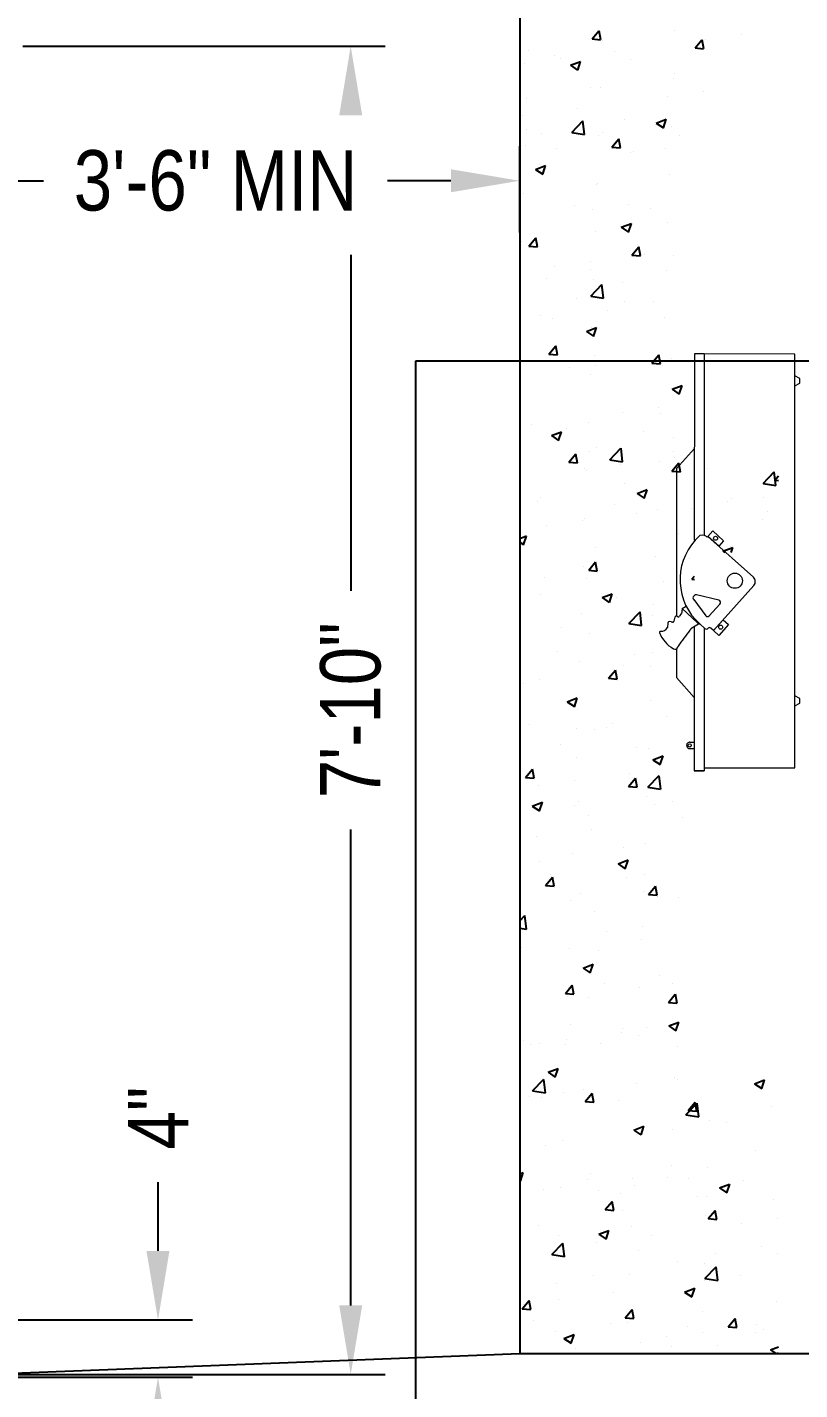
# Model space of a CAD drawing. Extents: x 1.3 to 36.8, y 1.2 to 24.4.
# Drawn here: x 11.215 to 12.335, y 20.523 to 22.499 of the extents above; entities that cross this region are included whole.
import ezdxf

# ---------------------------------------------------------------- set-up
doc = ezdxf.new("R2010")
doc.units = 0
doc.header["$LTSCALE"] = 96
doc.header["$MEASUREMENT"] = 0
doc.linetypes.add('DOT', pattern=[0.25, 0, -0.25])
doc.layers.add('Annotations', color=250, linetype='Continuous', lineweight=9)
doc.layers.add('CONTINUOUS1', color=7, linetype='Continuous', lineweight=20)
doc.layers.add('E - Equipment New', color=7, linetype='Continuous')
doc.layers.add('NO PLOT - GRID', color=255, linetype='DOT', plot=False)
doc.layers.add('Non Printing', color=253, linetype='Continuous', plot=False)
doc.styles.add('Borrego', font='ARIALN.TTF')
doc.dimstyles.new('Borrego', dxfattribs={"dimtxt": 0.075, "dimasz": 0.1, "dimexe": 0.05, "dimexo": 0.05, "dimgap": 0.05, "dimtad": 0, "dimdec": 0, "dimzin": 0, "dimdsep": 46, "dimlunit": 3, "dimtxsty": 'Borrego', "dimcen": 0.05, "dimadec": 1, "dimazin": 0, "dimtfac": 1, "dimtdec": 0, "dimtofl": 0, "dimtmove": 0, "dimatfit": 3, "dimfxl": 1, "dimtolj": 1, "dimtzin": 0, "dimarcsym": 0})

# ---------------------------------------------------------------- blocks, each defined once
blk = doc.blocks.new('*D65')
at = {"layer": 'Annotations', "color": 0, "lineweight": -2}
for p, q in [((11.0461, 22.2014), (11.0461, 22.3265)), ((11.929, 22.2014), (11.929, 22.3265)), ((11.1461, 22.2765), (11.2381, 22.2765)), ((11.829, 22.2765), (11.737, 22.2765))]:
    blk.add_line(p, q, dxfattribs=at)
at = {"layer": 'Annotations', "color": 0}
for points in [[(11.1461, 22.2932), (11.1461, 22.2599), (11.0461, 22.2765)], [(11.829, 22.2932), (11.829, 22.2599), (11.929, 22.2765)]]:
    blk.add_solid(points, dxfattribs=at)
at = {"layer": 'Defpoints', "color": 0}
for p in [(11.929, 22.2765), (11.0461, 22.1514), (11.929, 22.1514)]:
    blk.add_point(p, dxfattribs=at)
at = {"layer": 'Annotations', "color": 0, "insert": (11.4876, 22.2765), "char_height": 0.0875, "attachment_point": 5, "style": 'Borrego'}
blk.add_mtext('\\A1;3\'-6" MIN', dxfattribs=at)
blk = doc.blocks.new('*D66')
at = {"layer": 'Annotations', "color": 0, "lineweight": -2}
for p, q in [((11.2082, 22.4716), (11.7337, 22.4716)), ((11.6837, 22.1693), (11.6837, 21.6817)), ((11.6837, 20.6457), (11.6837, 21.3356)), ((11.0896, 20.5457), (11.7337, 20.5457))]:
    blk.add_line(p, q, dxfattribs=at)
at = {"layer": 'Annotations', "color": 0}
for points in [[(11.6671, 22.3716), (11.7004, 22.3716), (11.6837, 22.4716)], [(11.6671, 20.6457), (11.7004, 20.6457), (11.6837, 20.5457)]]:
    blk.add_solid(points, dxfattribs=at)
at = {"layer": 'Defpoints', "color": 0}
for p in [(11.1582, 22.4716), (11.6837, 22.4716), (11.0396, 20.5457)]:
    blk.add_point(p, dxfattribs=at)
at = {"layer": 'Annotations', "color": 0, "lineweight": 9, "insert": (11.6837, 21.5086), "char_height": 0.0875, "attachment_point": 5, "rotation": 90, "style": 'Borrego'}
blk.add_mtext('\\A1;7\'-10"', dxfattribs=at)
blk = doc.blocks.new('*D70')
at = {"layer": 'Annotations', "color": 0, "lineweight": -2}
for p, q in [((11.4042, 20.7246), (11.4042, 20.8246)), ((11.0896, 20.6246), (11.4542, 20.6246)), ((11.0928, 20.5414), (11.4542, 20.5414)), ((11.4042, 20.4414), (11.4042, 20.3414))]:
    blk.add_line(p, q, dxfattribs=at)
at = {"layer": 'Annotations', "color": 0}
for points in [[(11.3875, 20.7246), (11.4208, 20.7246), (11.4042, 20.6246)], [(11.3875, 20.4414), (11.4208, 20.4414), (11.4042, 20.5414)]]:
    blk.add_solid(points, dxfattribs=at)
at = {"layer": 'Defpoints', "color": 0}
for p in [(11.0396, 20.6246), (11.0428, 20.5414), (11.4042, 20.5414)]:
    blk.add_point(p, dxfattribs=at)
at = {"layer": 'Annotations', "color": 0, "lineweight": 9, "insert": (11.4042, 20.9173), "char_height": 0.0875, "attachment_point": 5, "rotation": 90, "style": 'Borrego'}
blk.add_mtext('\\A1;4"', dxfattribs=at)
blk = doc.blocks.new('*U64')
at = {"layer": 'CONTINUOUS1'}
for p, q in [((-0.548, 29.011), (-0.553, 16.043)), ((0.139, 29.011), (-0.548, 29.011)), ((0.139, 29.011), (0.139, 16.379)), ((6.452, 28.99), (0.139, 29.011)), ((6.452, 28.532), (0.139, 28.532)), ((6.452, 0.208), (6.452, 28.99)), ((6.788, 27.298), (6.452, 27.482)), ((6.452, 26.786), (6.788, 26.969)), ((6.788, 26.969), (6.788, 27.298)), ((-0.55, 22.434), (-1.8, 21.027)), ((-1.8, 21.027), (-1.801, 10.768)), ((-0.493, 16.043), (-0.296, 16.262)), ((0.286, 16.294), (0.335, 16.25)), ((0.335, 16.25), (0.39, 16.311)), ((0.39, 16.311), (0.727, 16.686)), ((0.39, 16.311), (3.558, 13.466)), ((1.143, 15.634), (0.39, 16.311)), ((0.727, 16.686), (1.48, 16.009)), ((1.48, 16.009), (1.143, 15.634)), ((3.589, 12.883), (0.781, 9.757)), ((-1.405, 11.3), (-1.115, 11.445)), ((-0.55, 12.196), (-0.599, 12.147)), ((-0.598, 11.919), (0.243, 10.777)), ((1.154, 11.859), (-0.397, 12.24)), ((0.472, 10.778), (1.23, 11.589)), ((-1.91, 10.68), (-1.974, 10.401)), ((-1.693, 10.718), (-1.762, 10.758)), ((-1.553, 10.804), (-1.592, 10.743)), ((-1.496, 10.897), (-1.553, 10.804)), ((-1.456, 10.974), (-1.496, 10.897)), ((-1.429, 11.044), (-1.456, 10.974)), ((-1.414, 11.116), (-1.429, 11.044)), ((-1.406, 11.199), (-1.414, 11.116)), ((-1.405, 11.3), (-1.406, 11.199)), ((-0.336, 10.291), (-1.405, 11.3)), ((0.781, 9.757), (1.458, 10.51)), ((1.458, 10.51), (1.832, 10.174)), ((-2.978, 9.607), (-2.978, 9.607)), ((-2.901, 9.706), (-2.901, 9.706)), ((-2.392, 10.287), (-2.418, 9.972)), ((-2.358, 10.351), (-2.374, 10.332)), ((-2.374, 10.332), (-2.374, 10.332)), ((-2.341, 10.37), (-2.358, 10.351)), ((-2.341, 10.37), (-2.341, 10.37)), ((-2.083, 10.338), (-2.173, 10.371)), ((-2.173, 10.371), (-2.083, 10.338)), ((-2.083, 10.338), (-2.173, 10.371)), ((-0.739, 9.926), (-0.734, 9.93)), ((-0.734, 9.93), (-0.728, 9.934)), ((-0.728, 9.934), (-0.723, 9.937)), ((-0.723, 9.937), (-0.719, 9.939)), ((-0.719, 9.939), (-0.273, 10.226)), ((-0.553, 10.046), (-0.553, -0.021)), ((-0.273, 10.226), (-0.336, 10.291)), ((-0.273, 10.226), (-0.18, 10.217)), ((0.175, 9.898), (-0.18, 10.217)), ((0.139, 9.911), (0.139, -0.021)), ((0.416, 9.918), (0.408, 9.91)), ((0.781, 9.757), (0.591, 9.928)), ((1.156, 9.42), (0.781, 9.757)), ((1.832, 10.174), (1.156, 9.42)), ((-1.7, 8.603), (-1.686, 8.671)), ((-1.686, 8.671), (-1.686, 8.671)), ((-1.999, 8.492), (-1.999, 8.492)), ((-1.8, 8.472), (-1.8, 6.492)), ((-1.8, 6.492), (-0.553, 5.086)), ((6.788, 5.02), (6.452, 5.203)), ((6.788, 4.69), (6.788, 5.02)), ((6.452, 4.507), (6.788, 4.69)), ((-0.875, 1.976), (-0.553, 1.976)), ((-0.875, 1.538), (-0.553, 1.538)), ((0.139, 0.208), (6.452, 0.208)), ((-0.553, -0.021), (0.139, -0.021)), ((0.139, -0.021), (-0.548, -0.021))]:
    blk.add_line(p, q, dxfattribs=at)
for centre, radius in [((0.924, 16.176), 0.139), ((2.269, 13.222), 0.528), ((1.285, 9.989), 0.14), ((-0.875, 1.757), 0.113)]:
    blk.add_circle(centre, radius, dxfattribs=at)
for centre, radius, start, end in [((0.011, 15.987), 0.413, 48.07233, 138.07233), ((2.576, 13.287), 4.125, 138.07232, 228.07232), ((3.282, 13.159), 0.413, 318.07232, 48.07232), ((-0.485, 12.033), 0.161, 135.25653, 225.25658), ((-0.436, 12.083), 0.161, 76.22032, 135.25659), ((1.116, 11.702), 0.161, 315.25656, 76.22032), ((-1.836, 10.663), 0.0761, 139.67703, 167.03627), ((-1.837, 10.663), 0.0752, 112.09157, 139.67732), ((-1.801, 10.693), 0.0752, 103.88271, 148.25801), ((-1.801, 10.692), 0.0766, 60.05333, 103.88412), ((-1.655, 10.784), 0.0756, 240.10639, 327.2961), ((0.357, 10.892), 0.161, 225.25657, 315.25655), ((-2.906, 9.63), 0.0756, 86.33459, 197.52282), ((-1.005, 10.351), 2.109, 200.65352, 241.86264), ((-2.869, 10.218), 0.513, 266.33447, 331.41055), ((-2.316, 10.283), 0.0756, 139.48868, 176.54445), ((-2.255, 10.102), 0.282, 73.1474, 107.89787), ((-2.057, 10.41), 0.0765, 249.58921, 285.8059), ((-2.056, 10.408), 0.0751, 285.80491, 322.48729), ((-2.048, 10.418), 0.0756, 312.79087, 347.01239), ((74.691, -47.258), 94.665, 142.95445, 143.78554), ((2.701, 7.064), 4.479, 141.54089, 142.79735), ((0.082, 9.15), 1.131, 138.61131, 141.75776), ((-0.464, 9.629), 0.405, 135.35369, 138.43372), ((-0.609, 9.773), 0.2, 130.53532, 135.46142), ((0.286, 10.02), 0.165, 228.07233, 318.0723), ((0.508, 9.836), 0.124, 48.07229, 138.07232), ((-1.885, 8.642), 0.189, 232.78078, 348.07232), ((-0.875, 1.757), 0.219, 107.52558, 197.52558), ((-0.875, 1.757), 0.219, 90, 107.52556), ((-0.875, 1.757), 0.219, 197.52557, 270)]:
    blk.add_arc(centre, radius, start, end, dxfattribs=at)

msp = doc.modelspace()

# ---------------------------------------------------------------- linework, layer by layer
for p, q in [((11.92905, 23.28557), (11.92905, 20.57573)), ((11.03958, 20.54125), (11.92905, 20.57573)), ((11.92905, 20.57573), (12.42905, 20.57573))]:
    msp.add_line(p, q)
at = {"color": 254}
for p, q in [((12.0338, 22.48218), (12.04384, 22.49415)), ((12.0463, 22.48098), (12.04389, 22.49403)), ((12.15386, 22.49387), (12.15386, 22.49387)), ((12.25065, 22.48831), (12.25065, 22.48831)), ((11.94166, 22.46586), (11.94166, 22.46586)), ((12.0338, 22.48218), (12.04625, 22.48109)), ((12.04863, 22.48053), (12.04863, 22.48053)), ((12.18323, 22.46911), (12.19327, 22.48108)), ((12.18323, 22.46911), (12.19568, 22.46802)), ((12.19573, 22.4679), (12.19332, 22.48096)), ((12.1985, 22.48144), (12.1985, 22.48144)), ((11.93587, 22.44687), (11.93587, 22.44687)), ((11.97874, 22.45767), (11.97874, 22.45767)), ((11.98802, 22.45373), (11.98802, 22.45373)), ((12.00254, 22.44404), (12.01712, 22.44964)), ((12.01295, 22.43693), (12.01717, 22.44952)), ((12.06692, 22.46412), (12.06692, 22.46412)), ((12.08995, 22.45297), (12.08995, 22.45297)), ((12.00254, 22.44404), (12.0129, 22.43705)), ((12.15309, 22.43213), (12.15309, 22.43213)), ((12.03159, 22.41127), (12.03159, 22.41127)), ((12.04609, 22.41118), (12.04609, 22.41118)), ((12.15132, 22.42452), (12.15132, 22.42452)), ((12.19584, 22.40614), (12.19584, 22.40614)), ((11.93913, 22.39651), (11.93913, 22.39651)), ((12.14369, 22.39927), (12.14369, 22.39927)), ((11.93321, 22.37156), (11.93321, 22.37156)), ((12.01212, 22.38195), (12.01212, 22.38195)), ((11.93817, 22.35122), (11.93817, 22.35122)), ((12.00427, 22.34672), (12.0205, 22.36364)), ((12.00427, 22.34672), (12.0228, 22.34385)), ((12.02285, 22.34375), (12.02055, 22.36353)), ((12.04938, 22.34652), (12.04938, 22.34652)), ((12.08151, 22.36553), (12.08151, 22.36553)), ((12.12689, 22.36016), (12.14148, 22.36576)), ((12.12689, 22.36016), (12.13726, 22.35317)), ((12.1373, 22.35305), (12.14153, 22.36564)), ((12.14879, 22.35516), (12.14879, 22.35516)), ((11.93659, 22.32716), (11.93659, 22.32716)), ((11.96001, 22.34468), (11.96001, 22.34468)), ((12.04356, 22.34183), (12.04356, 22.34183)), ((12.0627, 22.32548), (12.07275, 22.33745)), ((12.07521, 22.32427), (12.0728, 22.33733)), ((12.16059, 22.34182), (12.16059, 22.34182)), ((11.98209, 22.32323), (11.98209, 22.32323)), ((12.0627, 22.32548), (12.07516, 22.32439)), ((12.08888, 22.3171), (12.08888, 22.3171)), ((12.09331, 22.31853), (12.09331, 22.31853)), ((12.14104, 22.32397), (12.14104, 22.32397)), ((11.95185, 22.29297), (11.96643, 22.29857)), ((11.95185, 22.29297), (11.96221, 22.28598)), ((11.95731, 22.29978), (11.95731, 22.29978)), ((11.96226, 22.28586), (11.96648, 22.29845)), ((12.03958, 22.27177), (12.03958, 22.27177)), ((12.04103, 22.27247), (12.04103, 22.27247)), ((12.14626, 22.28581), (12.14626, 22.28581)), ((11.93406, 22.2578), (11.93406, 22.2578)), ((12.00793, 22.24062), (12.00793, 22.24062)), ((12.03408, 22.23493), (12.03408, 22.23493)), ((12.08623, 22.2418), (12.08623, 22.2418)), ((12.11914, 22.23592), (12.11914, 22.23592)), ((12.0762, 22.20909), (12.09079, 22.21469)), ((12.0762, 22.20909), (12.08657, 22.2021)), ((12.08661, 22.20198), (12.09084, 22.21457)), ((12.14372, 22.21646), (12.14372, 22.21646)), ((11.93153, 22.18845), (11.93153, 22.18845)), ((11.94218, 22.18184), (11.95223, 22.19381)), ((11.95468, 22.18064), (11.95227, 22.19369)), ((12.03849, 22.20312), (12.03849, 22.20312)), ((11.94218, 22.18184), (11.95463, 22.18075)), ((12.09161, 22.16877), (12.10165, 22.18074)), ((12.09161, 22.16877), (12.10406, 22.16768)), ((12.10411, 22.16756), (12.1017, 22.18062)), ((12.11033, 22.17002), (12.11033, 22.17002)), ((11.97927, 22.15277), (11.97927, 22.15277)), ((12.03143, 22.15963), (12.03143, 22.15963)), ((12.15247, 22.16832), (12.15247, 22.16832)), ((11.96736, 22.13416), (11.96736, 22.13416)), ((12.03098, 22.14746), (12.03098, 22.14746)), ((12.03596, 22.13377), (12.03596, 22.13377)), ((12.07857, 22.12946), (12.07857, 22.12946)), ((12.14119, 22.1471), (12.14119, 22.1471)), ((12.03189, 22.1093), (12.04812, 22.12621)), ((12.03189, 22.1093), (12.05042, 22.10643)), ((12.05047, 22.10632), (12.04817, 22.12611)), ((12.01129, 22.10618), (12.01129, 22.10618)), ((12.0809, 22.10172), (12.0809, 22.10172)), ((12.1225, 22.10148), (12.1225, 22.10148)), ((11.9594, 22.08086), (11.9594, 22.08086)), ((11.97662, 22.07746), (11.97662, 22.07746)), ((12.05552, 22.08785), (12.05552, 22.08785)), ((12.13866, 22.07775), (12.13866, 22.07775)), ((12.02551, 22.05802), (12.0401, 22.06362)), ((12.02551, 22.05802), (12.03587, 22.05103)), ((12.03343, 22.06441), (12.03343, 22.06441)), ((12.03592, 22.05091), (12.04015, 22.0635)), ((11.97109, 22.02514), (11.98113, 22.03711)), ((11.98359, 22.02393), (11.98118, 22.03699)), ((11.97109, 22.02514), (11.98354, 22.02405)), ((12.03713, 22.02356), (12.03713, 22.02356)), ((12.12052, 22.01206), (12.13056, 22.02403)), ((12.12052, 22.01206), (12.13297, 22.01097)), ((12.13302, 22.01086), (12.13061, 22.02391)), ((12.13229, 22.023), (12.13229, 22.023)), ((12.14834, 22.01887), (12.14834, 22.01887)), ((12.00072, 22.00568), (12.00072, 22.00568)), ((12.03089, 21.99506), (12.03089, 21.99506)), ((12.03896, 22.00796), (12.03896, 22.00796)), ((12.13612, 22.0084), (12.13612, 22.0084)), ((12.14987, 21.97414), (12.16445, 21.97974)), ((12.14987, 21.97414), (12.16023, 21.96715)), ((12.16028, 21.96703), (12.1645, 21.97962)), ((12.07748, 21.94083), (12.07748, 21.94083)), ((12.12964, 21.9477), (12.12964, 21.9477)), ((12.13359, 21.93905), (12.13359, 21.93905)), ((11.94591, 21.92351), (11.94591, 21.92351)), ((11.97482, 21.90694), (11.98941, 21.91254)), ((11.98523, 21.89984), (11.98946, 21.91243)), ((11.99656, 21.91711), (11.99656, 21.91711)), ((12.02836, 21.92571), (12.02836, 21.92571)), ((12.10777, 21.91241), (12.10777, 21.91241)), ((11.92927, 21.89382), (11.92927, 21.89382)), ((11.97482, 21.90694), (11.98518, 21.89995)), ((12.15186, 21.90451), (12.15186, 21.90451)), ((11.99999, 21.86843), (12.01004, 21.8804)), ((12.0125, 21.86722), (12.01009, 21.88028)), ((12.03036, 21.88365), (12.03036, 21.88365)), ((12.04048, 21.88912), (12.04048, 21.88912)), ((12.05951, 21.87188), (12.07574, 21.88879)), ((12.07809, 21.8689), (12.07579, 21.88868)), ((12.1517, 21.88442), (12.1517, 21.88442)), ((12.15373, 21.87592), (12.15373, 21.87592)), ((11.99999, 21.86843), (12.01245, 21.86734)), ((12.02268, 21.85866), (12.02268, 21.85866)), ((12.02583, 21.85636), (12.02583, 21.85636)), ((12.05951, 21.87188), (12.07804, 21.869)), ((12.07483, 21.86553), (12.07483, 21.86553)), ((12.13106, 21.86969), (12.13106, 21.86969)), ((12.14942, 21.85536), (12.15947, 21.86733)), ((12.14942, 21.85536), (12.16188, 21.85427)), ((12.16193, 21.85415), (12.15952, 21.86721)), ((12.20178, 21.85876), (12.20178, 21.85876)), ((12.28185, 21.83739), (12.29808, 21.8543)), ((12.30043, 21.83441), (12.29813, 21.8542)), ((12.08028, 21.83791), (12.08028, 21.83791)), ((12.28185, 21.83739), (12.30038, 21.83452)), ((12.29885, 21.84228), (12.30405, 21.84847)), ((12.29885, 21.84228), (12.30405, 21.84183)), ((11.95878, 21.81705), (11.95878, 21.81705)), ((12.09918, 21.82306), (12.11376, 21.82866)), ((12.09918, 21.82306), (12.10954, 21.81607)), ((12.10959, 21.81596), (12.11381, 21.82855)), ((12.23673, 21.81596), (12.23673, 21.81596)), ((12.28265, 21.81794), (12.28265, 21.81794)), ((11.95511, 21.81121), (11.95511, 21.81121)), ((12.06632, 21.80651), (12.06632, 21.80651)), ((12.09893, 21.79375), (12.09893, 21.79375)), ((12.12852, 21.80034), (12.12852, 21.80034)), ((12.17753, 21.80181), (12.17753, 21.80181)), ((12.2305, 21.81107), (12.2305, 21.81107)), ((12.28875, 21.79711), (12.28875, 21.79711)), ((11.96787, 21.7765), (11.96787, 21.7765)), ((12.02002, 21.78336), (12.02002, 21.78336)), ((12.02329, 21.787), (12.02329, 21.787)), ((12.28134, 21.78586), (12.28134, 21.78586)), ((11.92905, 21.75776), (11.93872, 21.76147)), ((11.93454, 21.74876), (11.93877, 21.76135)), ((12.15985, 21.765), (12.15985, 21.765)), ((11.92905, 21.75255), (11.93449, 21.74888)), ((12.03835, 21.74415), (12.03835, 21.74415)), ((12.22353, 21.73919), (12.23812, 21.74478)), ((12.22353, 21.73919), (12.22622, 21.73738)), ((12.2342, 21.74661), (12.2342, 21.74661)), ((12.23571, 21.73734), (12.23817, 21.74467)), ((12.02076, 21.71765), (12.02076, 21.71765)), ((12.0289, 21.71172), (12.03894, 21.72369)), ((12.0414, 21.71052), (12.03899, 21.72357)), ((12.12599, 21.73099), (12.12599, 21.73099)), ((12.17569, 21.7289), (12.17569, 21.7289)), ((11.96522, 21.70119), (11.96522, 21.70119)), ((12.02575, 21.70005), (12.02575, 21.70005)), ((12.0289, 21.71172), (12.04135, 21.71063)), ((12.04412, 21.71158), (12.04412, 21.71158)), ((12.13696, 21.69535), (12.13696, 21.69535)), ((12.17833, 21.69865), (12.18226, 21.70333)), ((12.17833, 21.69865), (12.18225, 21.69831)), ((11.95846, 21.67677), (11.95846, 21.67677)), ((12.04849, 21.67199), (12.06307, 21.67759)), ((12.0589, 21.66488), (12.06312, 21.67747)), ((12.04849, 21.67199), (12.05885, 21.665)), ((12.06968, 21.67207), (12.06968, 21.67207)), ((12.12346, 21.66163), (12.12346, 21.66163)), ((12.18089, 21.66737), (12.18089, 21.66737)), ((12.01823, 21.6483), (12.01823, 21.6483)), ((12.08713, 21.63445), (12.10336, 21.65136)), ((12.10571, 21.63147), (12.10341, 21.65126)), ((12.12089, 21.64673), (12.12089, 21.64673)), ((12.15124, 21.6407), (12.15124, 21.6407)), ((12.17304, 21.6536), (12.17304, 21.6536)), ((11.98931, 21.62941), (11.98931, 21.62941)), ((12.02975, 21.61984), (12.02975, 21.61984)), ((12.08713, 21.63445), (12.10566, 21.63158)), ((11.9843, 21.59416), (11.9843, 21.59416)), ((12.01569, 21.57894), (12.01569, 21.57894)), ((12.09552, 21.58946), (12.09552, 21.58946)), ((12.12092, 21.59228), (12.12092, 21.59228)), ((12.05781, 21.55502), (12.06785, 21.56699)), ((12.06608, 21.56456), (12.06608, 21.56456)), ((12.07031, 21.55381), (12.0679, 21.56687)), ((12.07967, 21.5741), (12.07967, 21.5741)), ((12.11824, 21.57143), (12.11824, 21.57143)), ((11.93451, 21.54724), (11.93451, 21.54724)), ((11.95817, 21.55324), (11.95817, 21.55324)), ((12.05781, 21.55502), (12.07026, 21.55393)), ((11.99779, 21.52092), (12.01238, 21.52652)), ((11.99779, 21.52092), (12.00816, 21.51393)), ((12.00821, 21.51381), (12.01243, 21.5264)), ((12.11839, 21.52293), (12.11839, 21.52293)), ((12.01316, 21.50959), (12.01316, 21.50959)), ((12.14233, 21.49965), (12.14233, 21.49965)), ((11.94373, 21.4877), (11.94373, 21.4877)), ((12.01128, 21.48239), (12.01128, 21.48239)), ((12.03773, 21.48034), (12.03773, 21.48034)), ((12.05495, 21.483), (12.05495, 21.483)), ((12.06343, 21.48926), (12.06343, 21.48926)), ((11.98766, 21.45971), (11.98766, 21.45971)), ((12.01063, 21.44024), (12.01063, 21.44024)), ((12.09887, 21.45502), (12.09887, 21.45502)), ((12.11586, 21.45358), (12.11586, 21.45358)), ((12.12215, 21.43704), (12.13674, 21.44264)), ((12.13256, 21.42993), (12.13679, 21.44252)), ((11.93729, 21.41138), (11.94733, 21.42335)), ((11.94979, 21.41018), (11.94738, 21.42323)), ((12.12215, 21.43704), (12.13251, 21.43005)), ((11.93729, 21.41138), (11.94974, 21.41029)), ((11.95647, 21.40023), (11.95647, 21.40023)), ((12.00862, 21.40709), (12.00862, 21.40709)), ((12.08671, 21.39831), (12.09676, 21.41028)), ((12.08671, 21.39831), (12.09917, 21.39722)), ((12.08753, 21.41748), (12.08753, 21.41748)), ((12.09922, 21.3971), (12.09681, 21.41016)), ((12.11475, 21.39703), (12.13098, 21.41394)), ((12.13333, 21.39405), (12.13103, 21.41383)), ((12.11332, 21.38422), (12.11332, 21.38422)), ((12.11475, 21.39703), (12.13328, 21.39415)), ((11.9471, 21.36985), (11.96169, 21.37544)), ((11.9471, 21.36985), (11.95747, 21.36286)), ((11.95752, 21.36274), (11.96174, 21.37533)), ((12.00809, 21.37089), (12.00809, 21.37089)), ((12.0135, 21.3771), (12.0135, 21.3771)), ((12.12471, 21.3724), (12.12471, 21.3724)), ((12.15063, 21.37689), (12.15063, 21.37689)), ((12.02913, 21.35603), (12.02913, 21.35603)), ((12.16429, 21.35263), (12.16429, 21.35263)), ((11.95382, 21.32492), (11.95382, 21.32492)), ((12.03272, 21.33531), (12.03272, 21.33531)), ((12.00556, 21.30153), (12.00556, 21.30153)), ((12.07905, 21.31029), (12.07905, 21.31029)), ((12.11079, 21.31487), (12.11079, 21.31487)), ((11.95756, 21.28943), (11.95756, 21.28943)), ((12.07146, 21.28597), (12.08605, 21.29157)), ((12.07146, 21.28597), (12.08182, 21.27898)), ((12.08187, 21.27886), (12.0861, 21.29145)), ((11.96619, 21.25468), (11.97624, 21.26665)), ((11.97293, 21.27064), (11.97293, 21.27064)), ((11.97869, 21.25347), (11.97628, 21.26653)), ((12.08414, 21.26595), (12.08414, 21.26595)), ((12.10949, 21.27046), (12.10949, 21.27046)), ((11.96619, 21.25468), (11.97864, 21.25359)), ((11.97791, 21.25314), (11.97791, 21.25314)), ((12.01685, 21.24266), (12.01685, 21.24266)), ((12.10826, 21.24552), (12.10826, 21.24552)), ((12.11562, 21.2416), (12.12566, 21.25357)), ((12.11562, 21.2416), (12.12807, 21.24051)), ((12.12812, 21.2404), (12.12571, 21.25345)), ((12.00303, 21.23218), (12.00303, 21.23218)), ((12.12807, 21.23796), (12.12807, 21.23796)), ((12.15862, 21.23738), (12.15862, 21.23738)), ((11.92905, 21.20348), (11.93626, 21.211)), ((11.93861, 21.19111), (11.93631, 21.21089)), ((12.03712, 21.21653), (12.03712, 21.21653)), ((11.92905, 21.19269), (11.93856, 21.19121)), ((12.05468, 21.18829), (12.05468, 21.18829)), ((12.10683, 21.19516), (12.10683, 21.19516)), ((11.93148, 21.16475), (11.93148, 21.16475)), ((12.00049, 21.16283), (12.00049, 21.16283)), ((12.10572, 21.17616), (12.10572, 21.17616)), ((12.04269, 21.16005), (12.04269, 21.16005)), ((12.02077, 21.13489), (12.03536, 21.14049)), ((12.02077, 21.13489), (12.03113, 21.1279)), ((12.03118, 21.12779), (12.0354, 21.14038)), ((12.13093, 21.12338), (12.13093, 21.12338)), ((11.9951, 21.09797), (12.00514, 21.10994)), ((11.99987, 21.10613), (11.99987, 21.10613)), ((12.0076, 21.09676), (12.00519, 21.10982)), ((12.05203, 21.11299), (12.05203, 21.11299)), ((12.10319, 21.10681), (12.10319, 21.10681)), ((12.15002, 21.11308), (12.15002, 21.11308)), ((11.9951, 21.09797), (12.00755, 21.09688)), ((11.99796, 21.09347), (11.99796, 21.09347)), ((12.02852, 21.09222), (12.02852, 21.09222)), ((12.14453, 21.0849), (12.15457, 21.09687)), ((12.14453, 21.0849), (12.15698, 21.08381)), ((12.15703, 21.08369), (12.15462, 21.09675)), ((12.00212, 21.05359), (12.00212, 21.05359)), ((12.07844, 21.04648), (12.07844, 21.04648)), ((12.11334, 21.04889), (12.11334, 21.04889)), ((12.14512, 21.05101), (12.15971, 21.05661)), ((12.14512, 21.05101), (12.15549, 21.04402)), ((12.15554, 21.04391), (12.15976, 21.0565)), ((11.93484, 21.0303), (11.93484, 21.0303)), ((11.94507, 21.02396), (11.94507, 21.02396)), ((11.95694, 21.02562), (11.95694, 21.02562)), ((11.99543, 21.02412), (11.99543, 21.02412)), ((11.99722, 21.03082), (11.99722, 21.03082)), ((12.04605, 21.02561), (12.04605, 21.02561)), ((12.07612, 21.04121), (12.07612, 21.04121)), ((12.10066, 21.03746), (12.10066, 21.03746)), ((12.15726, 21.02091), (12.15726, 21.02091)), ((11.97008, 20.98382), (11.98467, 20.98942)), ((11.97008, 20.98382), (11.98044, 20.97683)), ((11.98049, 20.97671), (11.98471, 20.9893)), ((11.94765, 20.95666), (11.96388, 20.97357)), ((11.96623, 20.95368), (11.96393, 20.97347)), ((12.09812, 20.96811), (12.09812, 20.96811)), ((12.15289, 20.97636), (12.15289, 20.97636)), ((12.158, 20.97357), (12.158, 20.97357)), ((12.26948, 20.96714), (12.28407, 20.97274)), ((12.26948, 20.96714), (12.27984, 20.96015)), ((12.27989, 20.96003), (12.28412, 20.97262)), ((11.94242, 20.94865), (11.94242, 20.94865)), ((11.94765, 20.95666), (11.96618, 20.95379)), ((11.96067, 20.94769), (11.96067, 20.94769)), ((11.99289, 20.95477), (11.99289, 20.95477)), ((12.02132, 20.95904), (12.02132, 20.95904)), ((12.024, 20.94126), (12.03405, 20.95323)), ((12.03651, 20.94006), (12.0341, 20.95311)), ((12.03651, 20.95271), (12.03651, 20.95271)), ((12.024, 20.94126), (12.03646, 20.94017)), ((12.07189, 20.94299), (12.07189, 20.94299)), ((12.16999, 20.92218), (12.18622, 20.93909)), ((12.17343, 20.92819), (12.18348, 20.94016)), ((12.17343, 20.92819), (12.18589, 20.9271)), ((12.1831, 20.93829), (12.1831, 20.93829)), ((12.18593, 20.92698), (12.18353, 20.94004)), ((12.18857, 20.9192), (12.18627, 20.93898)), ((12.29431, 20.9336), (12.29431, 20.9336)), ((12.09443, 20.89994), (12.10902, 20.90554)), ((12.10484, 20.89283), (12.10907, 20.90542)), ((12.16999, 20.92218), (12.18852, 20.9193)), ((12.2038, 20.91437), (12.2038, 20.91437)), ((12.22914, 20.91145), (12.22914, 20.91145)), ((11.99036, 20.88542), (11.99036, 20.88542)), ((12.09443, 20.89994), (12.1048, 20.89295)), ((12.09559, 20.89875), (12.09559, 20.89875)), ((12.09809, 20.89419), (12.09809, 20.89419)), ((12.15024, 20.90106), (12.15024, 20.90106)), ((11.96651, 20.87687), (11.96651, 20.87687)), ((12.2709, 20.87012), (12.2709, 20.87012)), ((12.1494, 20.84926), (12.1494, 20.84926)), ((12.20126, 20.84502), (12.20126, 20.84502)), ((11.92905, 20.83646), (11.93397, 20.83835)), ((11.92905, 20.82623), (11.92975, 20.82576)), ((11.9298, 20.82564), (11.93402, 20.83823)), ((12.0279, 20.82841), (12.0279, 20.82841)), ((12.03132, 20.83654), (12.03132, 20.83654)), ((12.09306, 20.8294), (12.09306, 20.8294)), ((12.14253, 20.83184), (12.14253, 20.83184)), ((12.17434, 20.82928), (12.17434, 20.82928)), ((12.25374, 20.82714), (12.25374, 20.82714)), ((11.96403, 20.81325), (11.96403, 20.81325)), ((11.98783, 20.81606), (11.98783, 20.81606)), ((12.04328, 20.81202), (12.04328, 20.81202)), ((12.07524, 20.80855), (12.07524, 20.80855)), ((12.09543, 20.81889), (12.09543, 20.81889)), ((12.21879, 20.81606), (12.23338, 20.82166)), ((12.21879, 20.81606), (12.22915, 20.80907)), ((12.2292, 20.80896), (12.23342, 20.82154)), ((12.05291, 20.78456), (12.06295, 20.79653)), ((12.06541, 20.78335), (12.063, 20.79641)), ((12.18646, 20.80385), (12.18646, 20.80385)), ((12.19932, 20.80352), (12.19932, 20.80352)), ((12.29767, 20.79915), (12.29767, 20.79915)), ((12.05291, 20.78456), (12.06536, 20.78347)), ((12.07782, 20.78267), (12.07782, 20.78267)), ((12.19873, 20.77567), (12.19873, 20.77567)), ((12.20234, 20.77148), (12.21238, 20.78345)), ((12.20234, 20.77148), (12.21479, 20.77039)), ((12.21484, 20.77027), (12.21243, 20.78333)), ((12.30326, 20.7713), (12.30326, 20.7713)), ((11.95633, 20.76181), (11.95633, 20.76181)), ((11.98529, 20.74671), (11.98529, 20.74671)), ((12.04374, 20.74887), (12.05833, 20.75447)), ((12.04374, 20.74887), (12.05411, 20.74188)), ((12.05415, 20.74176), (12.05838, 20.75435)), ((12.09052, 20.76005), (12.09052, 20.76005)), ((12.11953, 20.74711), (12.11953, 20.74711)), ((12.2511, 20.76443), (12.2511, 20.76443)), ((11.97527, 20.71924), (11.9915, 20.73615)), ((11.98847, 20.72986), (11.98847, 20.72986)), ((11.98987, 20.73064), (11.98987, 20.73064)), ((11.99385, 20.71626), (11.99155, 20.73604)), ((12.04063, 20.73672), (12.04063, 20.73672)), ((12.27889, 20.73061), (12.27889, 20.73061)), ((11.97527, 20.71924), (11.9938, 20.71636)), ((12.10108, 20.72594), (12.10108, 20.72594)), ((12.15739, 20.70976), (12.15739, 20.70976)), ((12.2123, 20.72124), (12.2123, 20.72124)), ((12.30316, 20.72098), (12.30316, 20.72098)), ((12.03589, 20.6889), (12.03589, 20.6889)), ((12.08799, 20.69069), (12.08799, 20.69069)), ((12.1962, 20.70631), (12.1962, 20.70631)), ((12.19761, 20.68475), (12.21384, 20.70166)), ((12.21619, 20.68177), (12.21389, 20.70156)), ((12.24845, 20.68913), (12.24845, 20.68913)), ((11.98276, 20.67736), (11.98276, 20.67736)), ((12.1681, 20.66499), (12.18269, 20.67059)), ((12.17851, 20.65788), (12.18273, 20.67047)), ((12.1963, 20.68226), (12.1963, 20.68226)), ((12.19761, 20.68475), (12.21614, 20.68188)), ((11.93239, 20.64092), (11.94243, 20.65289)), ((11.93367, 20.64769), (11.93367, 20.64769)), ((11.94489, 20.63972), (11.94248, 20.65277)), ((11.98582, 20.65455), (11.98582, 20.65455)), ((12.06472, 20.66494), (12.06472, 20.66494)), ((12.1681, 20.66499), (12.17846, 20.658)), ((12.30063, 20.65163), (12.30063, 20.65163)), ((11.93239, 20.64092), (11.94484, 20.63983)), ((12.08182, 20.62785), (12.09186, 20.63982)), ((12.08182, 20.62785), (12.09427, 20.62676)), ((12.09432, 20.62664), (12.09191, 20.6397)), ((12.19366, 20.63696), (12.19366, 20.63696)), ((11.9493, 20.62418), (11.9493, 20.62418)), ((11.98023, 20.608), (11.98023, 20.608)), ((12.06051, 20.61948), (12.06051, 20.61948)), ((12.08546, 20.62134), (12.08546, 20.62134)), ((12.17173, 20.61478), (12.17173, 20.61478)), ((12.23125, 20.61478), (12.24129, 20.62675)), ((12.23125, 20.61478), (12.2437, 20.61369)), ((12.24375, 20.61357), (12.24134, 20.62663)), ((12.27255, 20.61735), (12.27255, 20.61735)), ((12.28294, 20.61008), (12.28294, 20.61008)), ((11.99305, 20.5978), (12.00764, 20.6034)), ((11.99305, 20.5978), (12.00342, 20.59081)), ((11.99323, 20.5962), (11.99323, 20.5962)), ((12.00346, 20.59069), (12.00769, 20.60328)), ((12.10444, 20.5915), (12.10444, 20.5915)), ((12.14149, 20.60009), (12.14149, 20.60009)), ((12.19364, 20.60696), (12.19364, 20.60696)), ((12.27028, 20.60631), (12.27028, 20.60631)), ((12.00992, 20.58277), (12.00992, 20.58277)), ((12.14879, 20.58545), (12.14879, 20.58545)), ((12.21565, 20.5868), (12.21565, 20.5868)), ((12.29245, 20.58111), (12.30405, 20.58556)), ((12.29245, 20.58111), (12.30044, 20.57573)), ((12.2981, 20.58228), (12.2981, 20.58228)), ((12.30344, 20.57573), (12.30405, 20.57752))]:
    msp.add_line(p, q, dxfattribs=at)
at = {"layer": 'NO PLOT - GRID'}
msp.add_line((1.64392, 21.97462), (35.16892, 21.97462), dxfattribs=at)
at = {"layer": 'Non Printing', "linetype": 'Continuous'}
msp.add_lwpolyline([(11.77771, 1.87451), (35.26892, 1.87451), (35.26892, 22.01479), (11.77771, 22.01479)], close=True, dxfattribs=at)

# ---------------------------------------------------------------- block references
at = {"layer": 'E - Equipment New', "xscale": 0.0208333323159593, "yscale": 0.0208333323159593, "zscale": 0.02083333231595991}
msp.add_blockref('*U64', (12.19368, 21.42107), dxfattribs=at)

# ---------------------------------------------------------------- dimensions: what is measured, and where the dimension line sits
at = {"layer": 'Annotations', "lineweight": 9}
dim = msp.add_linear_dim(base=(11.68373, 22.47156), p1=(11.03958, 20.54572), p2=(11.15821, 22.47156), angle=90, text='7\'-10"', dimstyle='Borrego', override={"dimscale": 1, "dimtxt": 0.0875, "dimlfac": 48.000002, "dimtix": 0, "dimtofl": 0, "dimtmove": 0, "dimatfit": 3}, dxfattribs=at)
dim.commit()
dim.dimension.update_dxf_attribs({"geometry": '*D66', "text_midpoint": (11.68373, 21.50864)})
at = {"layer": 'Annotations'}
dim = msp.add_linear_dim(base=(11.92905, 22.27652), p1=(11.04607, 22.1514), p2=(11.92905, 22.1514), text='3\'-6" MIN', dimstyle='Borrego', override={"dimscale": 1, "dimtxt": 0.0875, "dimlfac": 48.000002, "dimtix": 0, "dimtofl": 0, "dimtmove": 0, "dimatfit": 3}, dxfattribs=at)
dim.commit()
dim.dimension.update_dxf_attribs({"geometry": '*D65', "text_midpoint": (11.48756, 22.27652)})
at = {"layer": 'Annotations', "lineweight": 9}
dim = msp.add_linear_dim(base=(11.40416, 20.54138), p1=(11.03958, 20.62458), p2=(11.04281, 20.54138), angle=90, dimstyle='Borrego', override={"dimscale": 1, "dimtxt": 0.0875, "dimlfac": 48.000002, "dimtix": 0, "dimtofl": 0, "dimtmove": 0, "dimatfit": 3}, dxfattribs=at)
dim.commit()
dim.dimension.update_dxf_attribs({"geometry": '*D70', "text_midpoint": (11.40416, 20.91732), "dimtype": 160})

doc.saveas('drawing.dxf')
